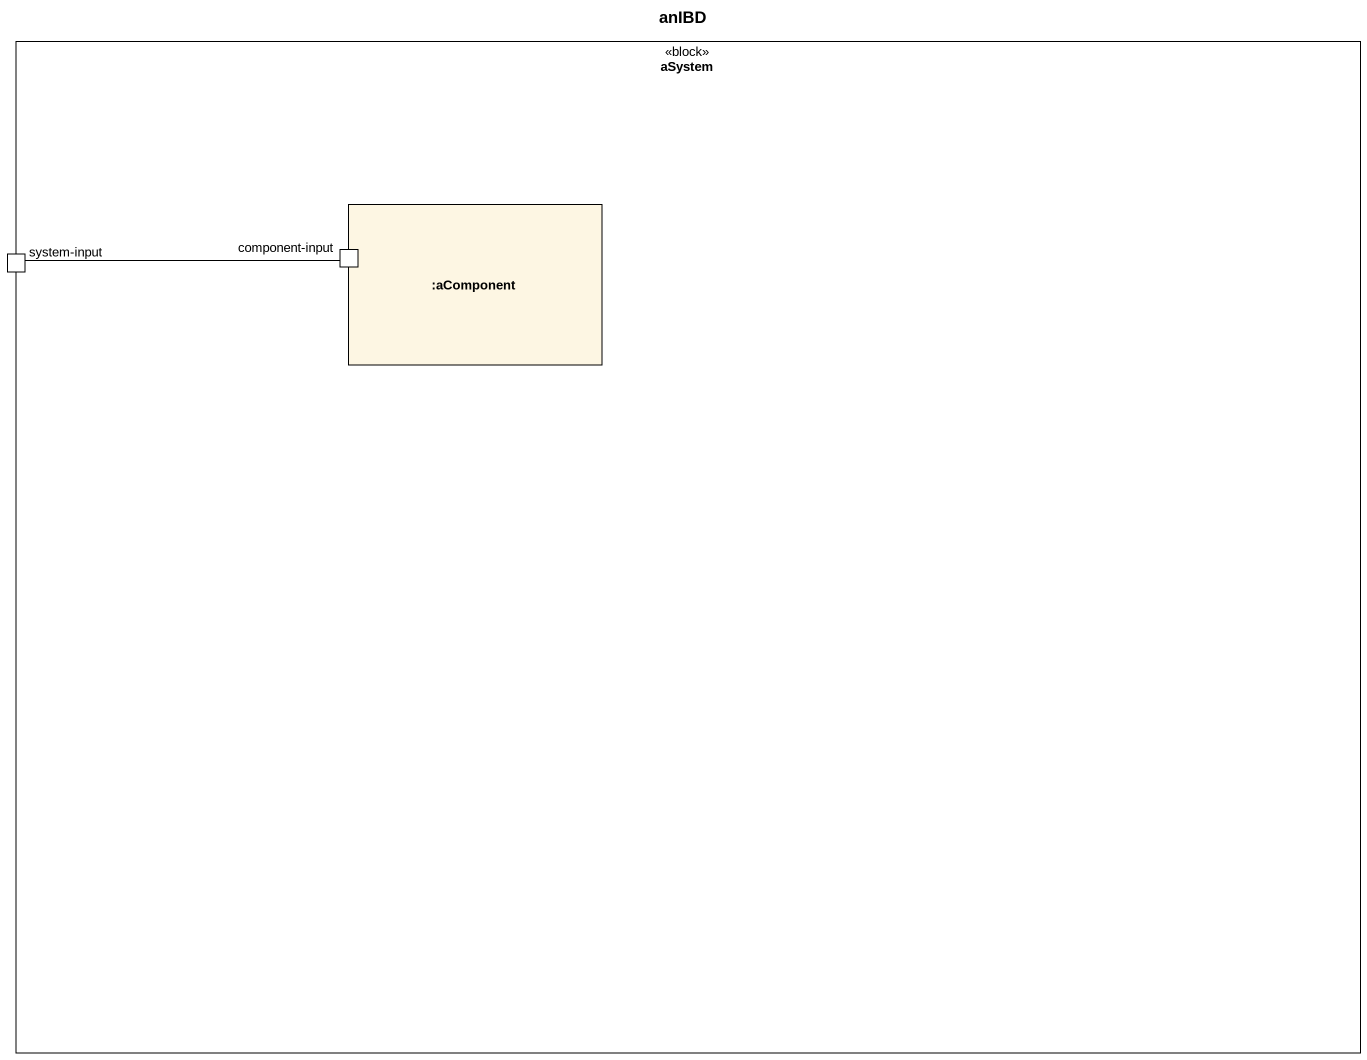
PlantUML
@startuml
title anIBD
rectangle aSystem <<block>> {
  rectangle ":aComponent" as aComponent {
    port "component-input" as component_input
  }
  port "system-input" as system_input
}
system_input -right- component_input
@enduml
